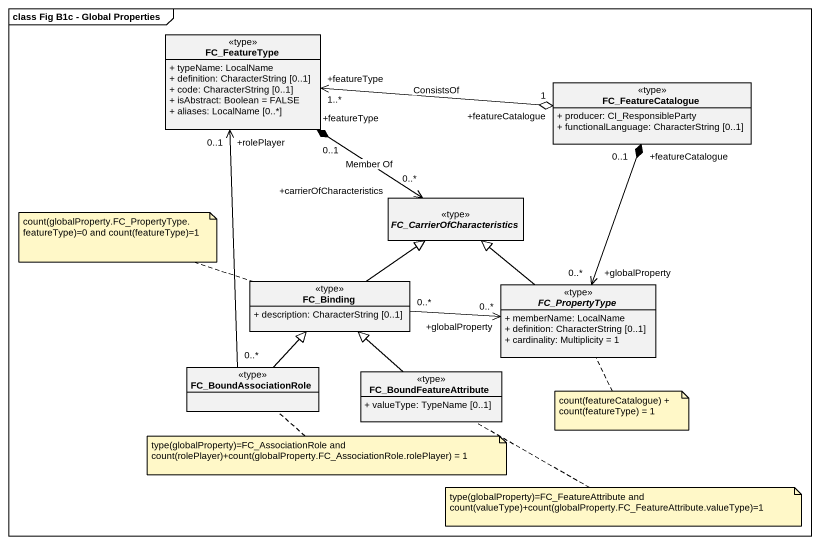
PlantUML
@startuml
mainframe class Fig B1c - Global Properties
hide circle
hide empty members
skinparam classAttributeIconSize 0
class FC_FeatureType <<type>> {
  + typeName: LocalName
  + definition: CharacterString [0..1]
  + code: CharacterString [0..1]
  + isAbstract: Boolean = FALSE
  + aliases: LocalName [0..*]
}
class FC_FeatureCatalogue <<type>> {
  + producer: CI_ResponsibleParty
  + functionalLanguage: CharacterString [0..1]
}
abstract class FC_CarrierOfCharacteristics <<type>>
class FC_Binding <<type>> {
  + description: CharacterString [0..1]
}
abstract class FC_PropertyType <<type>> {
  + memberName: LocalName
  + definition: CharacterString [0..1]
  + cardinality: Multiplicity = 1
}
class FC_BoundAssociationRole <<type>>
class FC_BoundFeatureAttribute <<type>> {
  + valueType: TypeName [0..1]
}
FC_FeatureType "+featureType\n1..*" <-right-o "+featureCatalogue\n1" FC_FeatureCatalogue : ConsistsOf
FC_FeatureType "+featureType\n0..1" *--> "+carrierOfCharacteristics\n0..*" FC_CarrierOfCharacteristics : Member Of
FC_FeatureCatalogue "+featureCatalogue\n0..1" *--> "+globalProperty\n0..*" FC_PropertyType
FC_Binding -up-|> FC_CarrierOfCharacteristics
FC_Binding "0..*" -right-> "+globalProperty\n0..*" FC_PropertyType
FC_PropertyType -up-|> FC_CarrierOfCharacteristics
FC_BoundAssociationRole "0..*" -up-> "+rolePlayer\n0..1" FC_FeatureType
FC_BoundAssociationRole -up-|> FC_Binding
FC_BoundFeatureAttribute -up-|> FC_Binding
note left of FC_Binding : count(globalProperty.FC_PropertyType.featureType)=0 and count(featureType)=1
note bottom of FC_PropertyType : count(featureCatalogue) + count(featureType) = 1
note bottom of FC_BoundAssociationRole : type(globalProperty)=FC_AssociationRole and count(rolePlayer)+count(globalProperty.FC_AssociationRole.rolePlayer) = 1
note right of FC_BoundFeatureAttribute : type(globalProperty)=FC_FeatureAttribute and count(valueType)+count(globalProperty.FC_FeatureAttribute.valueType)=1
@enduml
